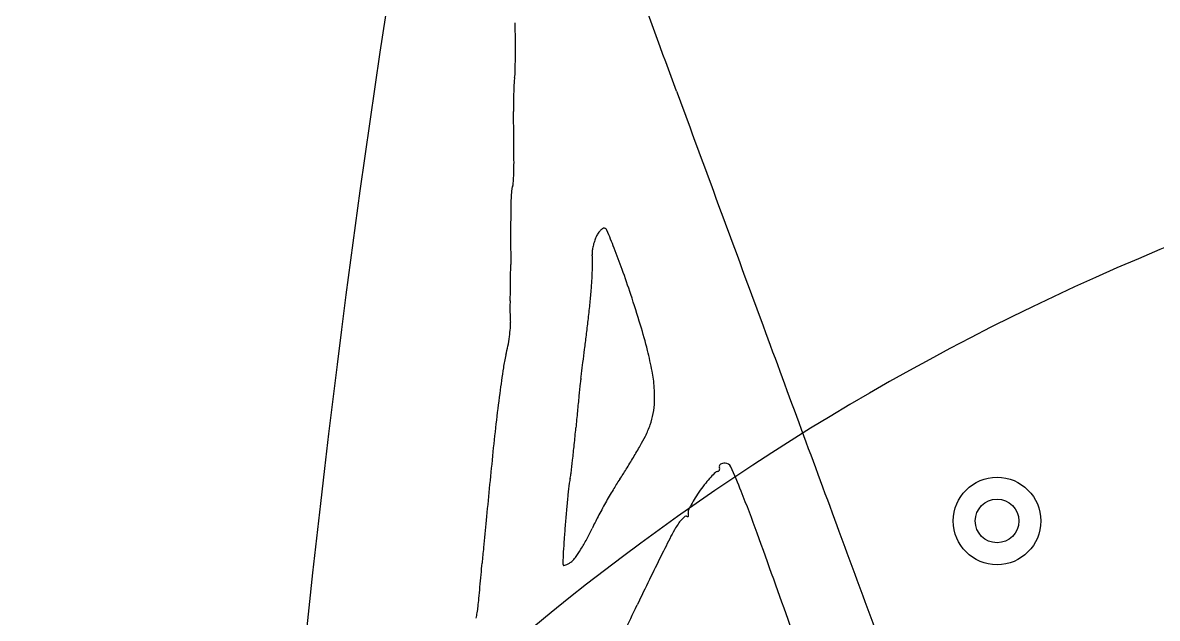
# Model space of a CAD drawing. Header units: metres. Extents: x 26.3 to 44.2, y 14.4 to 19.6.
# Drawn here: x 34.91009 to 34.94929, y 15.2696 to 15.29016 of the extents above; entities that cross this region are included whole.
import ezdxf

# ---------------------------------------------------------------- set-up
doc = ezdxf.new("R2010")
doc.units = ezdxf.units.M
doc.header["$MEASUREMENT"] = 0
for name, color, linetype in [('Brakes', 11, 'Continuous'), ('Rims', 10, 'Continuous'), ('Suspensions', 6, 'Continuous'), ('Tyres', 190, 'Continuous')]:
    doc.layers.add(name, color=color, linetype=linetype)

msp = doc.modelspace()

# ---------------------------------------------------------------- linework, layer by layer
at = {"layer": 'Brakes', "linetype": 'ByBlock'}
for radius in [0.001512029355742488, 0.000751871640631742]:
    msp.add_circle((34.94375622841915, 15.27295666651436), radius, dxfattribs=at)
msp.add_arc((34.98189598257325, 15.20382262018052), 0.0849665584227265, 44.83851932975984, 315.4796601216781, dxfattribs=at)
at = {"layer": 'Rims'}
for centre, start, end in [((35.37178258830326, 15.22182351717375), 169.1942702176188, 178.9468114050894), ((35.16125005135126, 15.55047477383445), 217.9230862407414, 238.9468114050894)]:
    msp.add_arc(centre, 0.454363182, start, end, dxfattribs=at)
at = {"layer": 'Suspensions'}
for centre, radius, start, end in [((24.60641038662136, 11.47913574802156), 11.00625952893766, 20.24557823186295, 20.29072730553515), ((34.88221022361253, 15.28914596034709), 0.04490546908591732, 0.4942827814656679, 1.288628287779695), ((34.89363098360081, 15.28924458842697), 0.03348428323703912, 359.5042754032044, 0.4941111353833679), ((34.89269218174044, 15.28925264134071), 0.03442311963264501, 358.6967536587583, 359.504391623548), ((34.92550352692805, 15.28850619649615), 0.001603284884060405, 351.200929927404, 358.6964403603386), ((34.93991098058672, 15.28733974416332), 0.01286355475783122, 176.7038274777626, 178.0454501254843), ((34.9289675697069, 15.28797001050723), 0.001902009367308784, 171.2014835280581, 176.7040293658437), ((34.94148589690691, 15.28728593791239), 0.01443938994118625, 178.0452131368106, 179.4173160707834), ((50.57229600354502, 21.05615699652478), 16.66947988062024, 200.2455036593886, 200.2743807321102), ((34.94165787822337, 15.28728422443708), 0.01461137978959849, 179.417455632906, 180.7774122931521), ((34.74002540110038, 15.28454740060851), 0.1870396703824108, 0.6605524238487359, 0.7776649869800439), ((34.55264082314027, 15.28239050238625), 0.3744366614496208, 0.5903422345171074, 0.6600139002587827), ((34.55506644547616, 15.28241259069209), 0.3720109402954546, 0.5208887446962366, 0.5907895935346292), ((34.74768707349332, 15.28416516800369), 0.1793823394568057, 0.399900273611204, 0.5204505825889949), ((34.91513062847078, 15.28533382652443), 0.01193470625108081, 358.8430727990424, 0.4001189464464755), ((34.91761249304506, 15.28535011614713), 0.009454929678665253, 355.2136556334091, 356.6799492156415), ((34.91936809518039, 15.28524827118622), 0.007696375939471275, 356.679957738789, 358.8429237858169), ((34.93662373924258, 15.28354066657088), 0.009675605427627349, 174.8430478316892, 176.2806946740418), ((34.92717221875387, 15.28439366209477), 0.0001856717654640459, 150.2534483209662, 174.8428264689123), ((34.92685237922937, 15.28457643834369), 0.0001827091224801564, 330.2538739002033, 355.2138311511849), ((34.93480465752751, 15.28365892502998), 0.007852683775668909, 176.2807545288116, 178.4070544879577), ((34.93912450712293, 15.2835387349356), 0.0121742050568446, 178.4067813445622, 179.9377018023078), ((35.43365304879649, 15.28300336933472), 0.5067030365176368, 179.9379663744118, 179.9812819832079), ((36.06829882993324, 15.28279151069591), 1.141348853008743, 179.9810548002289, 180.0046606613046), ((34.9308201087379, 15.28234357278525), 0.00100999176444112, 149.0813147144874, 157.8556553190006), ((34.93053078596675, 15.28251685344032), 0.0006727472666140529, 137.1836230521597, 149.0810497364854), ((34.93035973019826, 15.28267533748781), 0.0004395579246352463, 122.6994084063293, 137.183032749847), ((34.93017466547549, 15.28296361163326), 9.699269793184473e-05, 78.28191211094624, 122.6993021217049), ((34.93017099001339, 15.28294587994015), 0.0001151013134868469, 22.47323127039644, 78.28309809845703), ((34.88739415498311, 15.26525098955459), 0.04640729029785967, 21.65408500747027, 22.47272362344468), ((36.09860301155847, 15.28278968712458), 1.17165303439323, 180.0044509401162, 180.0278276180764), ((34.93144576501429, 15.28206182824263), 0.001692495893379696, 168.3757234172789, 173.5440723358324), ((34.93168909595843, 15.28201175282461), 0.00194092595508491, 163.3426549085563, 168.3751655419097), ((34.93148637809814, 15.28207240950556), 0.001729327836430789, 157.8550885865845, 163.3427460841665), ((35.55450553530227, 15.2825304200947), 0.6275554964083285, 180.0282834046087, 180.0656402525203), ((34.93017464696062, 15.28220565857534), 0.0004132663319358918, 173.543395006598, 188.2778695249481), ((34.92883006081276, 15.28201003704985), 0.0009454756193737623, 0.8962514835377127, 8.277748915227326), ((34.92008380230756, 15.28187318488186), 0.009692804717768462, 359.5593737880422, 0.896412929940391), ((34.90994783744739, 15.2742052248738), 0.02214112202082568, 19.62526563581036, 21.65417077547703), ((34.88089766179773, 15.28175914985614), 0.04605281864408541, 359.600079393772, 0.06509130217443972), ((34.91918716762851, 15.28188004190893), 0.01058946561528222, 358.1239981874979, 359.5595824628345), ((34.89198967596064, 15.26780170459931), 0.0412068146620591, 18.35076804965496, 19.62524223166619), ((34.88298873539946, 15.28174426396855), 0.04396169207943169, 359.1189444532488, 359.6004574757791), ((34.9196590872432, 15.28181799729938), 0.01011524402590776, 354.8871501797946, 356.8312639374832), ((34.91759473882757, 15.28193217425649), 0.01218274753230309, 356.8317716572927, 358.1241215619202), ((34.88745891026323, 15.28167546321099), 0.03949098778889527, 358.6549305537362, 359.1190257334328), ((34.88779093510853, 15.28466922025378), 0.04211069046457176, 354.2135408356552, 354.8873372613913), ((34.93017542363623, 15.2803672034711), 0.00325000007143302, 176.5776388681398, 179.3765131368729), ((34.9217715346079, 15.2808698479017), 0.00516890735335177, 356.5768649839563, 358.654353045023), ((34.89102855330028, 15.26748282885781), 0.04221945403641382, 16.8497299599552, 18.35085791606271), ((34.93488923783809, 15.28031586757132), 0.007964093802334458, 179.3762352622077, 180.8090694478279), ((34.93519269081571, 15.28032014898949), 0.008267576981691203, 180.8090423976418, 182.2320220917304), ((34.88320344849689, 15.2851342009423), 0.04672168172941246, 353.5442107571756, 354.2134235599006), ((34.93175528139054, 15.28018614791888), 0.00482755665586475, 182.2317243378833, 184.3607742574195), ((34.92565322606677, 15.27972081194592), 0.001292215949593706, 355.2900976174142, 4.361238350658161), ((34.89161278575853, 15.28418250315014), 0.03825866324654086, 352.7670438480825, 353.5444300030774), ((34.91281517257201, 15.27408124243869), 0.01945553870808333, 14.17045368432371, 16.84971145540164), ((45.39982430787387, 19.14543081976539), 11.15537633017138, 200.2743823775661, 200.3133435072596), ((34.92078459542699, 15.28015910354103), 0.006181394652869952, 349.1393096886345, 352.1945980091718), ((34.92146405182557, 15.28006597747055), 0.005495586033518019, 352.1944622589482, 355.2898504037481), ((34.56755546051838, 15.32531037991133), 0.3649154438108783, 352.6901846146783, 352.7669609563538), ((34.92165929961967, 15.27999128465857), 0.005290737254092139, 345.7059418590851, 349.1393064644078), ((34.65765017508477, 15.31375351962498), 0.2740825279025494, 352.5950266305296, 352.6901376190611), ((34.93103114539377, 15.27760347185602), 0.00438051619070941, 165.7060141490365, 171.5438786746376), ((34.91902971127517, 15.27565031552719), 0.01304597697203776, 10.93476273180075, 14.17061332154212), ((34.98473627616822, 15.2696193300131), 0.05867588977324883, 171.5439762627752, 172.4192223355486), ((34.64917623460966, 15.31485479128734), 0.2826277292721845, 352.5175725934661, 352.5950364844177), ((34.9274093030813, 15.27726924297695), 0.004511430415541153, 3.790471098237604, 10.93477321099968), ((35.06175548719648, 15.26407154293205), 0.1331029636628116, 174.1160497817437, 174.3078760067577), ((34.93357326227795, 15.27728158124545), 0.004241845022258011, 171.7997747914992, 174.1158205378133), ((34.91630695769953, 15.27976969529092), 0.01320280989836918, 351.8000657119949, 352.5176357098049), ((34.98788156019143, 15.26920063940334), 0.06184891883159434, 172.4191359439716, 173.4007212365231), ((34.92684784396801, 15.27723205648931), 0.00507411964650209, 358.2850437206675, 3.790338170028331), ((35.04750009931298, 15.26549224694154), 0.1187769564190055, 174.3077829872464, 174.5642387893056), ((34.9291378080792, 15.27716349079143), 0.002783129274306727, 349.6544814308689, 358.2851024637907), ((35.09650008772633, 15.26082935635372), 0.1679983076105523, 174.5641812525299, 174.7619662343077), ((34.92943435666133, 15.2771093644813), 0.002481681569198747, 340.4440120072738, 349.6542745332484), ((35.00155173320267, 15.26761894544063), 0.0756102917981317, 173.4005892309835, 174.2448960182988), ((34.86822385114885, 15.28175689182761), 0.06123520199699053, 354.2185991004964, 354.7619912551483), ((34.92873077978932, 15.27735927397315), 0.003228324166966342, 332.8823467473571, 340.4442485872423), ((34.92346947806725, 15.28005369094292), 0.009139430545418485, 330.518943571549, 332.8821961199471), ((34.88551081158602, 15.28000683740011), 0.04385988353695852, 353.5204505846457, 354.2183110222606), ((34.91284117777123, 15.28606213694578), 0.02134853331946253, 329.2656024629372, 330.5192216156455), ((35.52878610930988, 15.21448123424834), 0.6055156641995392, 174.2448435063469, 174.3516428316286), ((34.88159473509101, 15.28045134768694), 0.04780110726204342, 352.9842368902761, 353.5207535895505), ((34.91231661162011, 15.28637425529272), 0.02195893275604084, 328.0181188426, 329.2650918826898), ((34.9343092334372, 15.27475572500371), 0.0001936321564128284, 101.7016832098103, 124.4113034082739), ((34.93435544860007, 15.27453259988597), 0.0004214932093459759, 89.00620090103165, 101.7018610849386), ((34.93435900013817, 15.27473724767077), 0.0002168146094833763, 24.30507965431404, 89.00661115360248), ((34.92734838962033, 15.27482074316646), 0.001702293719314935, 346.9852967597971, 352.983711539685), ((34.92051557902141, 15.28125450758226), 0.01229276065638372, 326.0930684607898, 328.0183905420423), ((34.93752401008075, 15.27115415752938), 0.0049369374810469, 135.1502777379822, 137.7704141682624), ((34.93409915304996, 15.27456109597046), 0.0001061119591827978, 93.6994278894958, 135.1503414407627), ((34.93408672237003, 15.27475334444852), 8.653798013547772e-05, 273.6997293087808, 303.4821963409906), ((34.93409014945101, 15.2747481647313), 8.032715460537517e-05, 303.4815924508068, 334.9726511510488), ((34.93423196093318, 15.27484202403363), 7.427090927165004e-05, 157.8152159450677, 199.9995263745381), ((34.93399630787272, 15.27475625238298), 0.0001765061649599591, 1.82254335306203, 20.00048939073804), ((34.93406794245733, 15.27475853286226), 0.0001048352901482234, 334.9726848432912, 1.82196511689988), ((34.93425715734524, 15.27483175034523), 0.0001014813457608177, 124.4120388735508, 157.8157241080857), ((34.91506178589147, 15.26602222883867), 0.0213907143666623, 21.84908334954871, 24.30491564222767), ((34.96489528843404, 15.27000257549557), 0.03617038811864815, 173.2314754433888, 173.8809786611123), ((34.93056669728698, 15.27407687733073), 0.001600862440912741, 166.9856101429249, 173.2311370752986), ((34.93750844975718, 15.26983276643004), 0.008181951229053954, 146.0929428342687, 149.0884247843661), ((34.93925636469838, 15.26981283140903), 0.007126550395208595, 141.3636021319635, 143.8657239981056), ((34.93712318251359, 15.2715179506116), 0.004395635213712785, 137.7701006243912, 141.3636265760096), ((35.47616686815434, 15.21968442185689), 0.5526397935215375, 174.3515381124785, 174.4659004788945), ((34.96351168587795, 15.27015075916416), 0.03477887296921234, 173.8807405110348, 174.6860866730243), ((34.9464149119625, 15.26449985710987), 0.01856294303286496, 149.088272448739, 150.7120076715025), ((34.93753764402682, 15.27106772856734), 0.004998460259725849, 143.8658061271914, 147.4437514413736), ((34.89372543711665, 15.25746707515198), 0.04437832915470535, 19.85181927515765, 21.84909958471249), ((34.94679461062178, 15.26428697176326), 0.01899824894487902, 150.712236462375, 152.3286381918217), ((34.93581162706799, 15.27214496749974), 0.002963061225478303, 152.4381527435812, 156.7980647188278), ((34.93602391695057, 15.27203418253756), 0.003202519576483937, 147.4439470039148, 152.4384314425426), ((34.97565293768658, 15.26902151102196), 0.04697252692716408, 174.6861297582222, 175.3289867183577), ((34.93918943602023, 15.26827493795646), 0.01041090039727584, 152.328677529869, 154.8644852446122), ((34.93383056514372, 15.27211346385213), 0.00131980413551469, 136.4472872446929, 144.0661931075894), ((34.93355596210957, 15.27237455722077), 0.0009408891409968103, 128.3095919802675, 136.4483576045982), ((34.93300752558221, 15.27306875834763), 5.618702781213902e-05, 65.00001322646995, 128.3089641272774), ((34.93306347297889, 15.27318873821704), 7.619605365664326e-05, 245.0000824247879, 273.6247021338628), ((34.93306642511104, 15.27314216075732), 2.952513303278058e-05, 273.6216699889345, 331.5384030050168), ((34.93320355664739, 15.2732628927433), 0.0001254939277742046, 156.7982982848747, 200.0000226533805), ((34.93283605768777, 15.27312913690412), 0.0002655893240364649, 7.842579129544204, 19.99941291255922), ((34.93303890324374, 15.2731570758891), 6.082871635793782e-05, 331.5418368040915, 7.843501003242793), ((35.42581774502482, 15.22456308148712), 0.5020548598004245, 174.465939747015, 174.5741141707025), ((34.97567520341325, 15.26901978634463), 0.04699485915093219, 175.3291016203815, 175.9549991597288), ((34.92285687040611, 15.27593805837868), 0.007630056177875251, 331.7381280728009, 334.8642210978936), ((34.93663355928581, 15.27032190597014), 0.00464907556083211, 148.9714521221991, 153.0284862120368), ((34.93468633185691, 15.27149322780639), 0.002376700260896959, 144.0663023883187, 148.9712180200899), ((48.15519744641198, 20.16541406414198), 14.09347894092441, 200.3133824295495, 200.3392801217793), ((34.95564192152297, 15.27043647628059), 0.02691154782860191, 175.9550293060022, 176.9052170691128), ((34.92381552463055, 15.27542268490151), 0.006541650121838008, 328.2297163942388, 331.738235820995), ((35.02153541779734, 15.22711533135498), 0.09991257155319394, 153.028448578103, 153.4652710721431), ((34.19134488514828, 15.00387775519126), 0.7911353063443985, 19.60675072750705, 19.85174738738087), ((34.98225492704604, 15.26669419632187), 0.05649565573168645, 174.5739988647411, 175.1134949281318), ((34.98790937364368, 15.26869178262073), 0.05922613311643663, 176.9051227519898, 177.27525316585), ((34.92446295112732, 15.27502174241307), 0.005780127996350692, 324.8606182117858, 328.229596543733), ((34.83295595195989, 15.27945811657533), 0.09334793479529659, 354.8662643654662, 355.113552853877), ((34.92892201641417, 15.27149909101413), 0.0001720113861325793, 177.2754559286297, 200.0002810191273), ((34.92878780926304, 15.27145024251893), 2.91907472356169e-05, 199.9996511213238, 277.0726429307475), ((34.92875638292065, 15.27170356104622), 0.0002844511853452404, 277.0719779491511, 291.6617442676653), ((34.92864518243299, 15.27198349565257), 0.000585663622272331, 291.66332894343, 301.9115207331908), ((34.92827598727403, 15.27257641882692), 0.001284135494099228, 301.9102918262645, 307.6082141461256), ((34.92867717730986, 15.27205559715522), 0.0006267097125449702, 307.609344588901, 324.8612176197002), ((35.01883715859028, 15.22846267941477), 0.09689662235887388, 153.4652726383444, 154.001789337619), ((34.80571735683318, 15.28190516374552), 0.120696227325589, 354.6623383965301, 354.8663113177411), ((34.81656915534902, 15.28089207113281), 0.1097972417312931, 354.4561198801944, 354.6619262648844), ((35.04811379853133, 15.21418481045153), 0.1294692978454256, 154.001857209556, 154.433637693105), ((34.89671811766623, 15.27311249418269), 0.02927160619849715, 353.906151663737, 354.4564192727878), ((34.92242172919248, 15.27036835454152), 0.003421926357884471, 350.2300312595468, 353.9062715060278), ((34.66470921363971, 15.39760516271752), 0.2955508209034836, 334.23258464839, 334.4335781913918), ((34.92373898211851, 15.27014155202161), 0.002085290785344231, 344.9020611011931, 350.2296087767481)]:
    msp.add_arc(centre, radius, start, end, dxfattribs=at)
at = {"layer": 'Tyres'}
for radius in [0.2498997501, 0.23172522282, 0.2208077144671304]:
    msp.add_circle((34.98189598257325, 15.20382262018052), radius, dxfattribs=at)

doc.saveas('drawing.dxf')
